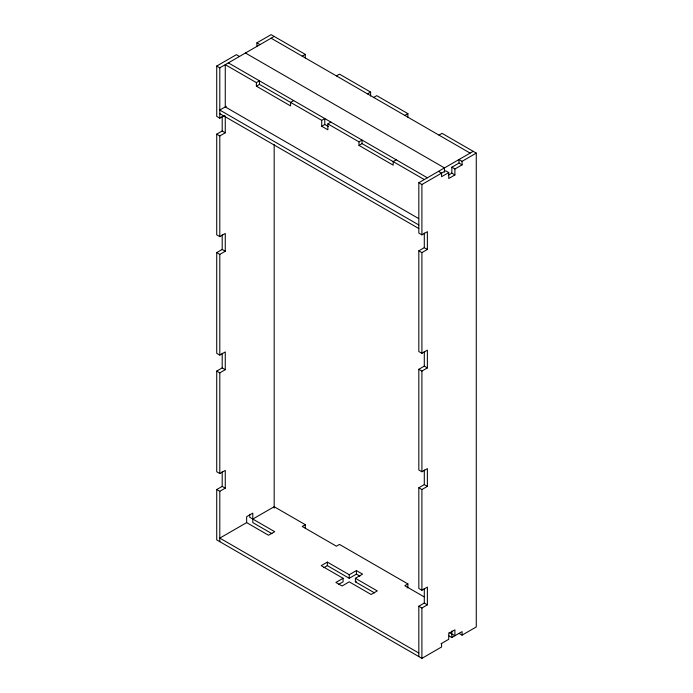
<?xml version="1.0" encoding="UTF-8"?>
<svg xmlns="http://www.w3.org/2000/svg" width="693" height="693" viewBox="0 0 693 693"><rect width="100%" height="100%" fill="white"/><g stroke="black" fill="none" stroke-linecap="round" stroke-linejoin="round"><path stroke-width="1.04" d="M249.723 514.319L249.723 517.281L274.688 531.696L268.529 535.247L246.647 522.617L219.802 538.115L418.823 653.023M451.827 631.002L451.827 637.517L449.09 635.94M448.31 175.182L451.827 173.146L451.827 167.23L459.009 163.08L459.009 159.529L462.084 161.304L476.273 153.11L476.273 626.957L462.084 635.152L459.009 633.376M438.487 171.37L441.571 173.146L441.571 176.706L448.752 172.557L445.668 170.781L421.907 184.503L418.823 182.727L418.823 233.073L421.907 234.849L427.373 231.687L427.373 249.463L421.907 252.616L418.823 250.84L418.823 351.533L421.907 353.309L427.373 350.156L427.373 367.922L421.907 371.076L418.823 369.3L418.823 469.993L421.907 471.768L427.373 468.615L427.373 486.382L421.907 489.544L418.823 487.768L418.823 588.461L421.907 590.237L427.373 587.075L427.373 604.842L421.907 608.004L418.823 606.228L418.823 656.574M224.359 115.532L219.802 118.165L216.727 116.389L216.727 66.043L236.382 54.686L239.466 56.462M256.904 46.396L256.904 42.845L271.093 34.65L305.292 54.392L305.292 57.943M216.727 66.043L219.802 67.819L274.177 36.426M256.393 82.623L259.468 80.847L259.468 84.407L256.393 86.183L256.393 82.623L225.268 64.657L225.268 106.913L418.693 218.581M302.217 56.168L305.292 54.392M226.36 106.28L219.802 110.074L418.823 224.974M441.571 643.442L441.571 646.993L421.907 658.35L216.727 539.89L216.727 489.544L219.802 491.32L225.268 488.158L225.268 470.391L219.802 473.553L216.727 471.777L216.727 371.084L219.802 372.86L225.268 369.698L225.268 351.931L219.802 355.093L216.727 353.309L216.727 252.616L219.802 254.4L225.268 251.238L225.268 233.472L219.802 236.625L216.727 234.849L216.727 134.156L222.193 130.994L225.268 132.779L225.268 116.052M216.727 134.156L219.802 135.932L225.268 132.779M293.667 100.589L290.592 102.373L290.592 105.925L256.393 86.183M336.408 75.909L339.492 74.134L370.608 92.1L370.608 96.05M259.468 84.407L321.708 120.339L324.783 118.564L324.783 124.48L328.3 126.516M367.533 93.884L370.608 92.1M321.708 120.339L321.708 126.256L324.783 124.48M321.708 126.256L327.867 129.816L327.867 123.891L330.942 122.115M373.683 97.436L376.767 95.66L407.882 113.626L407.882 117.178M358.983 141.857L362.058 140.081L362.058 143.633L358.983 145.409L358.983 141.857L327.867 123.891M404.807 115.402L407.882 113.626M216.727 252.616L222.193 249.463L225.268 251.238M396.257 159.823L393.182 161.599L393.182 165.151L358.983 145.409M438.998 135.144L442.082 133.368L476.273 153.11M418.823 182.727L473.198 151.334M462.084 161.304L462.084 164.856L454.989 168.953L451.914 167.178M454.903 169.005L454.903 174.931L448.752 178.482L448.752 172.557M418.823 250.84L424.298 247.678L427.373 249.463M216.727 371.084L222.193 367.922L225.268 369.698M418.823 369.3L424.298 366.147L427.373 367.922M216.727 489.544L222.193 486.382L225.268 488.158M252.798 519.057L274.177 506.722L305.292 524.688L305.292 528.239M305.292 524.688L302.217 526.463L336.408 546.205L339.492 544.429L407.882 583.913L407.882 587.473L407.112 587.915M418.823 487.768L424.298 484.606L427.373 486.382M374.541 592.905L355.388 581.843L355.388 578.291L362.569 574.142L356.419 570.59L349.237 574.74L327.347 562.101L321.197 565.653L343.078 578.291L343.078 581.843L338.591 584.433M323.83 567.688L327.347 565.653L349.237 578.291L356.419 574.142L359.884 576.143M343.078 578.291L335.897 582.441L342.056 585.992L349.237 581.843L371.119 594.481L377.278 590.93L355.388 578.291M355.388 581.843L356.289 581.323M407.882 583.913L404.807 585.698L424.038 596.803M418.823 606.228L424.298 603.066L427.373 604.842M441.043 643.745L448.752 639.301L448.752 633.376L454.903 629.824L454.903 635.741L449.09 632.388M451.827 637.517L462.084 631.6L462.084 635.152M271.093 38.202L470.123 153.11M256.904 42.845L259.979 44.621M459.009 163.08L462.084 164.856M245.452 53.014L444.473 167.914L444.473 172.141M451.827 173.146L454.903 174.931M228.352 62.881L427.373 177.789M362.058 143.633L424.298 179.565M219.802 113.626L418.823 228.534M271.951 533.671L252.798 522.617L252.798 513.141L246.647 516.692L246.647 522.617M424.298 233.047L424.298 247.678M424.298 351.507L424.298 366.147M424.298 469.975L424.298 484.606M424.298 588.435L424.298 603.066M421.907 184.503L421.907 234.849M421.907 252.616L421.907 353.309M421.907 371.076L421.907 471.768M421.907 489.544L421.907 590.237M421.907 608.004L421.907 658.35M356.419 570.59L356.419 574.142M349.237 574.74L349.237 578.291M327.347 562.101L327.347 565.653M274.177 144.612L274.177 508.108M222.193 116.363L222.193 130.994M222.193 234.823L222.193 249.463M222.193 353.291L222.193 367.922M222.193 471.751L222.193 486.382M219.802 67.819L219.802 118.165M219.802 135.932L219.802 236.625M219.802 254.4L219.802 355.093M219.802 372.86L219.802 473.553M219.802 491.32L219.802 541.666"/></g></svg>
